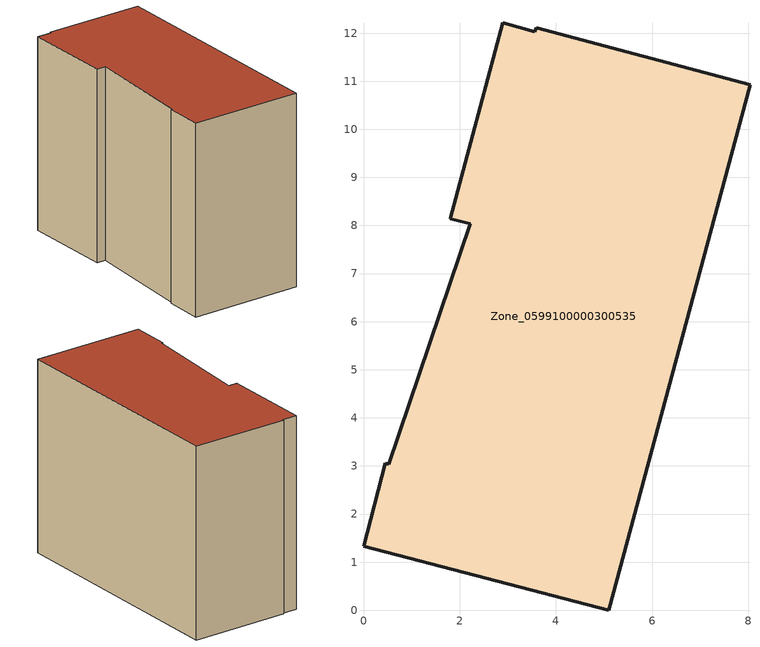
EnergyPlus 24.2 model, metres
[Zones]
Zone_0599100000300535
 floor ground (C_G): 2.89,12.21 3.56,12.03 3.59,12.12 8.04,10.93 5.1,0 0,1.33 0.46,3.05 0.53,3.03 2.22,8.03 1.81,8.14 z0
 wall outside (C_F): 0,1.33 5.1,0 8.04,10.93 3.59,12.12 3.56,12.03 2.89,12.21 1.81,8.14 2.22,8.03 0.53,3.03 0.46,3.05 0,1.33 z0:8.95
 roof outside (C_R): 3.59,12.12 3.56,12.03 2.89,12.21 1.81,8.14 2.22,8.03 0.53,3.03 0.46,3.05 0,1.33 5.1,0 8.04,10.93 z8.95
[BUILDING]
Pand.0599100000300535: North Axis=0; Terrain=City; Loads Convergence Tolerance Value=0.04; Temperature Convergence Tolerance Value=0.4; Solar Distribution=FullExterior; Maximum Number of Warmup Days=25; Minimum Number of Warmup Days=1
[Site:Location]
Rotterdam.The.Hague.AP_ZH_NLD Design_Conditions: Latitude=51.96; Longitude=4.45; Time Zone=1; Elevation=-4.5
[SITE:GROUNDTEMPERATURE:BUILDINGSURFACE]
18, 18, 18, 18, 18, 18, 18, 18, 18, 18, 18, 18
[MATERIAL] Thermal Absorptance=0.9; Solar Absorptance=0.7; Visible Absorptance=0.7
Name | Roughness | Thickness | Conductivity | Density | Specific Heat
G.TC.1975-1991 | MediumSmooth | 0.15 | 0.288461 | 540 | 1210
F.TC.1975-1991 | Rough | 0.3 | 0.230769 | 1920 | 840
R.TC.1975-1991 | MediumRough | 0.2 | 0.153846 | 1500 | 1000
[CONSTRUCTION]
C_G: G.TC.1975-1991
C_F: F.TC.1975-1991
C_R: R.TC.1975-1991
[ZONE]
Zone_0599100000300535: Type=1; Multiplier=1; Ceiling Height=Autocalculate; Volume=Autocalculate; Floor Area=autocalculate; Part of Total Floor Area=Yes
[ZONEINFILTRATION:DESIGNFLOWRATE]
Infil_Zone_0599100000300535: Zone or ZoneList or Space or SpaceList=Zone_0599100000300535; Schedule=AlwaysOn; Design Flow Rate Calculation Method=Flow/Area; Flow Rate per Floor Area=0.003; Constant Term Coefficient=1; Temperature Term Coefficient=0; Velocity Term Coefficient=0; Velocity Squared Term Coefficient=0
[HVACTEMPLATE:ZONE:IDEALLOADSAIRSYSTEM]
Zone_0599100000300535: Maximum Heating Supply Air Temperature=50; Minimum Cooling Supply Air Temperature=13; Maximum Heating Supply Air Humidity Ratio=0.0156; Minimum Cooling Supply Air Humidity Ratio=0.0077; Heating Limit=NoLimit; Cooling Limit=NoLimit; Dehumidification Control Type=ConstantSensibleHeatRatio; Cooling Sensible Heat Ratio=0.7; Dehumidification Setpoint=60; Humidification Control Type=None; Humidification Setpoint=30; Outdoor Air Method=None; Outdoor Air Flow Rate per Person=0.00944; Outdoor Air Flow Rate per Zone Floor Area=0; Outdoor Air Flow Rate per Zone=0; Demand Controlled Ventilation Type=None; Outdoor Air Economizer Type=NoEconomizer; Heat Recovery Type=None; Sensible Heat Recovery Effectiveness=0.7; Latent Heat Recovery Effectiveness=0.65
[ZONECONTROL:THERMOSTAT]
ThermostatControl_Zone_0599100000300535: Zone or ZoneList=Zone_0599100000300535; Control Type Schedule=DualSetpointControlType; Control 1=Thermostat_Zone_0599100000300535; Temperature Difference Between Cutout And Setpoint=0
[THERMOSTATSETPOINT:DUALSETPOINT]
Thermostat_Zone_0599100000300535: Heating Setpoint Temperature Schedule=HeatingSetpoint_Zone_0599100000300535; Cooling Setpoint Temperature Schedule=CoolingSetpoint_Zone_0599100000300535
[SCHEDULE:COMPACT]
HeatingSetpoint_Zone_0599100000300535: Through: 12/31, For: AllDays, Until: 24:00, 21
CoolingSetpoint_Zone_0599100000300535: Through: 12/31, For: AllDays, Until: 24:00, 24
DualSetpointControlType: Through: 12/31, For: AllDays, Until: 24:00, 4
AlwaysOn: Through: 12/31, For: AllDays, Until: 24:00, 1
